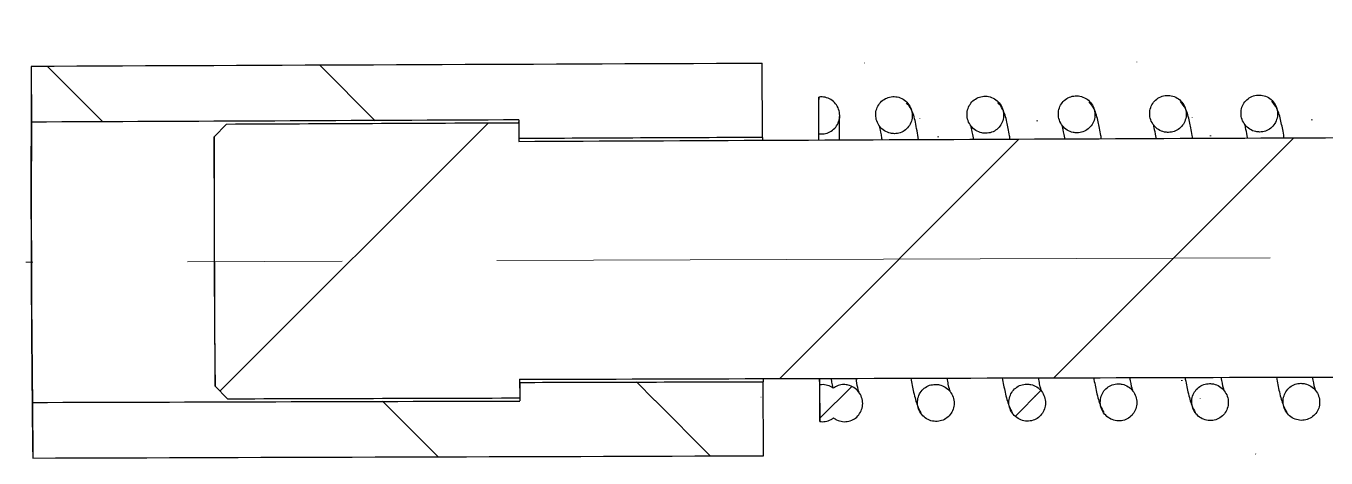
# Model space of a CAD drawing. Header units: millimetres. Extents: x 0 to 210, y 0 to 297.
# Drawn here: x 44.96 to 66.31, y 177.26 to 184.36 of the extents above; entities that cross this region are included whole.
import ezdxf

# ---------------------------------------------------------------- set-up
doc = ezdxf.new("R2010")
doc.units = ezdxf.units.MM
doc.linetypes.add('CENTERX2', pattern=[20.32, 12.7, -2.54, 2.54, -2.54])
doc.layers.add('COTAS', color=7, linetype='Continuous')
pattern_1 = [(45, (0, 0), (-4.49013, 4.49013), []), (45, (0, 3.175), (-4.49013, 4.49013), [])]

msp = doc.modelspace()

# ---------------------------------------------------------------- hatches: boundary and pattern name
at = {"layer": 'COTAS', "linetype": 'Continuous', "lineweight": 18}
h = msp.add_hatch(dxfattribs=at)
h.set_pattern_fill('ANSI32', color=256, angle=90, style=0)
edge = h.paths.add_edge_path(flags=0)
edge.add_line((45.049, 183.694), (45.052, 182.78))
edge.add_ellipse((155.617, 180.882), major_axis=(-547.863, -2), ratio=0.0042894, start_angle=280.78909, end_angle=281.64203, ccw=False)
edge.add_line((53.052, 182.816), (53.053, 182.51))
edge.add_ellipse((155.617, 180.882), major_axis=(-477.923, -1.745), ratio=0.0042894, start_angle=281.90087, end_angle=282.39139, ccw=False)
edge.add_line((57.053, 182.528), (57.049, 183.745))
edge.add_ellipse((155.617, 180.882), major_axis=(-757.683, -2.767), ratio=0.0042894, start_angle=277.474019, end_angle=278.390234)
h = msp.add_hatch(dxfattribs=at)
h.set_pattern_fill('ANSI32', color=256, angle=3e-322, style=0)
edge = h.paths.add_edge_path(flags=0)
edge.add_line((48.053, 182.538), (48.068, 178.441))
edge.add_spline(control_points=[(48.068, 178.441), (48.135, 178.373), (48.202, 178.305), (48.269, 178.237)], knot_values=[0, 0, 0, 0, 0.000286, 0.000286, 0.000286, 0.000286], weights=[1, 1, 1, 1], degree=3, periodic=0)
edge.add_ellipse((155.617, 180.882), major_axis=(-536.206, -1.958), ratio=0.0042894, start_angle=78.45044, end_angle=78.97346)
edge.add_line((53.069, 178.25), (53.067, 178.557))
edge.add_ellipse((155.617, 180.882), major_axis=(-466.266, -1.703), ratio=0.0042894, start_angle=77.29371, end_angle=79.42299)
edge.add_line((70.038, 178.604), (70.038, 178.622))
edge.add_ellipse((155.617, 180.882), major_axis=(-462.064, -1.687), ratio=0.0042894, start_angle=79.32568, end_angle=79.32942)
edge.add_line((70.067, 178.622), (70.068, 178.604))
edge.add_ellipse((155.617, 180.882), major_axis=(-466.266, -1.703), ratio=0.0042894, start_angle=79.4267, end_angle=80.73657)
edge.add_line((80.568, 178.634), (80.553, 182.582))
edge.add_ellipse((155.617, 180.882), major_axis=(-466.266, -1.703), ratio=0.0042894, start_angle=279.26343, end_angle=280.5733)
edge.add_line((70.053, 182.536), (70.053, 182.518))
edge.add_ellipse((155.617, 180.882), major_axis=(-462.064, -1.687), ratio=0.0042894, start_angle=280.67058, end_angle=280.67432)
edge.add_line((70.024, 182.518), (70.024, 182.536))
edge.add_ellipse((155.617, 180.882), major_axis=(-466.266, -1.703), ratio=0.0042894, start_angle=280.57701, end_angle=282.70629)
edge.add_line((53.053, 182.459), (53.052, 182.765))
edge.add_ellipse((155.617, 180.882), major_axis=(-536.206, -1.958), ratio=0.0042894, start_angle=281.02654, end_angle=281.54956)
edge.add_spline(control_points=[(48.252, 182.744), (48.186, 182.675), (48.119, 182.607), (48.053, 182.538)], knot_values=[0, 0, 0, 0, 0.000286, 0.000286, 0.000286, 0.000286], weights=[1, 1, 1, 1], degree=3, periodic=0)
h = msp.add_hatch(dxfattribs=at)
h.set_pattern_fill('STEEL', color=256, scale=2, style=0)
h.set_pattern_definition(pattern_1)
edge = h.paths.add_edge_path(flags=0)
edge.add_line((57.978, 183.19), (57.98, 182.587))
edge.add_spline(control_points=[(57.98, 182.587), (58.009, 182.583), (58.039, 182.583), (58.067, 182.587), (58.1, 182.593), (58.132, 182.603), (58.161, 182.619), (58.19, 182.634), (58.217, 182.655), (58.24, 182.679), (58.263, 182.704), (58.282, 182.733), (58.295, 182.764), (58.309, 182.795), (58.318, 182.829), (58.321, 182.864), (58.324, 182.898), (58.321, 182.934), (58.312, 182.967), (58.303, 183.001), (58.289, 183.033), (58.269, 183.062), (58.25, 183.09), (58.226, 183.115), (58.198, 183.136), (58.171, 183.156), (58.14, 183.171), (58.108, 183.181), (58.076, 183.19), (58.042, 183.195), (58.008, 183.193), (57.998, 183.193), (57.988, 183.192), (57.978, 183.19)], knot_values=[0.000112, 0.000112, 0.000112, 0.000112, 0.000198, 0.000198, 0.000198, 0.000297, 0.000297, 0.000297, 0.000397, 0.000397, 0.000397, 0.000498, 0.000498, 0.000498, 0.000601, 0.000601, 0.000601, 0.000705, 0.000705, 0.000705, 0.000808, 0.000808, 0.000808, 0.000911, 0.000911, 0.000911, 0.001012, 0.001012, 0.001012, 0.001113, 0.001113, 0.001113, 0.001143, 0.001143, 0.001143, 0.001143], weights=[1, 1, 1, 1, 1, 1, 1, 1, 1, 1, 1, 1, 1, 1, 1, 1, 1, 1, 1, 1, 1, 1, 1, 1, 1, 1, 1, 1, 1, 1, 1, 1, 1, 1], degree=3, periodic=0)
h = msp.add_hatch(dxfattribs=at)
h.set_pattern_fill('STEEL', color=256, scale=2, style=0)
h.set_pattern_definition(pattern_1)
edge = h.paths.add_edge_path(flags=0)
edge.add_spline(control_points=[(59.221, 182.589), (59.254, 182.59), (59.287, 182.595), (59.317, 182.606), (59.348, 182.617), (59.377, 182.633), (59.403, 182.654), (59.428, 182.674), (59.45, 182.699), (59.467, 182.727), (59.485, 182.755), (59.498, 182.786), (59.506, 182.819), (59.513, 182.852), (59.516, 182.886), (59.512, 182.92), (59.509, 182.954), (59.5, 182.989), (59.485, 183.02), (59.47, 183.052), (59.45, 183.082), (59.426, 183.107), (59.401, 183.132), (59.372, 183.153), (59.341, 183.168), (59.31, 183.183), (59.277, 183.193), (59.243, 183.197), (59.209, 183.2), (59.175, 183.198), (59.142, 183.191), (59.11, 183.183), (59.078, 183.17), (59.05, 183.152), (59.023, 183.134), (58.998, 183.111), (58.978, 183.086), (58.957, 183.06), (58.941, 183.03), (58.93, 182.999), (58.92, 182.967), (58.914, 182.933), (58.914, 182.9), (58.914, 182.866), (58.92, 182.831), (58.931, 182.799), (58.942, 182.766), (58.959, 182.735), (58.98, 182.707), (59.002, 182.68), (59.029, 182.656), (59.058, 182.637), (59.088, 182.618), (59.121, 182.604), (59.155, 182.597), (59.177, 182.592), (59.199, 182.589), (59.221, 182.589)], knot_values=[0, 0, 0, 0, 0.000098, 0.000098, 0.000098, 0.000195, 0.000195, 0.000195, 0.000293, 0.000293, 0.000293, 0.000392, 0.000392, 0.000392, 0.000494, 0.000494, 0.000494, 0.000598, 0.000598, 0.000598, 0.000703, 0.000703, 0.000703, 0.000807, 0.000807, 0.000807, 0.00091, 0.00091, 0.00091, 0.001011, 0.001011, 0.001011, 0.00111, 0.00111, 0.00111, 0.001209, 0.001209, 0.001209, 0.001308, 0.001308, 0.001308, 0.001408, 0.001408, 0.001408, 0.00151, 0.00151, 0.00151, 0.001614, 0.001614, 0.001614, 0.00172, 0.00172, 0.00172, 0.001824, 0.001824, 0.001824, 0.00189, 0.00189, 0.00189, 0.00189], weights=[1, 1, 1, 1, 1, 1, 1, 1, 1, 1, 1, 1, 1, 1, 1, 1, 1, 1, 1, 1, 1, 1, 1, 1, 1, 1, 1, 1, 1, 1, 1, 1, 1, 1, 1, 1, 1, 1, 1, 1, 1, 1, 1, 1, 1, 1, 1, 1, 1, 1, 1, 1, 1, 1, 1, 1, 1, 1], degree=3, periodic=0)
h = msp.add_hatch(dxfattribs=at)
h.set_pattern_fill('STEEL', color=256, scale=2, style=0)
h.set_pattern_definition(pattern_1)
edge = h.paths.add_edge_path(flags=0)
edge.add_spline(control_points=[(60.72, 182.596), (60.753, 182.596), (60.786, 182.602), (60.817, 182.613), (60.847, 182.624), (60.877, 182.64), (60.902, 182.661), (60.927, 182.681), (60.95, 182.706), (60.967, 182.734), (60.984, 182.762), (60.997, 182.793), (61.005, 182.825), (61.013, 182.858), (61.015, 182.893), (61.012, 182.927), (61.008, 182.961), (60.999, 182.996), (60.984, 183.027), (60.97, 183.059), (60.949, 183.088), (60.925, 183.113), (60.901, 183.138), (60.872, 183.159), (60.841, 183.174), (60.81, 183.189), (60.776, 183.199), (60.742, 183.203), (60.708, 183.207), (60.674, 183.205), (60.641, 183.197), (60.609, 183.19), (60.578, 183.176), (60.55, 183.158), (60.522, 183.141), (60.497, 183.118), (60.477, 183.092), (60.457, 183.066), (60.44, 183.036), (60.43, 183.005), (60.419, 182.973), (60.413, 182.94), (60.413, 182.906), (60.413, 182.872), (60.419, 182.838), (60.43, 182.806), (60.441, 182.773), (60.458, 182.741), (60.48, 182.714), (60.501, 182.686), (60.528, 182.662), (60.558, 182.643), (60.587, 182.625), (60.62, 182.611), (60.654, 182.603), (60.676, 182.598), (60.698, 182.596), (60.72, 182.596)], knot_values=[0, 0, 0, 0, 0.000098, 0.000098, 0.000098, 0.000196, 0.000196, 0.000196, 0.000293, 0.000293, 0.000293, 0.000392, 0.000392, 0.000392, 0.000494, 0.000494, 0.000494, 0.000598, 0.000598, 0.000598, 0.000703, 0.000703, 0.000703, 0.000807, 0.000807, 0.000807, 0.00091, 0.00091, 0.00091, 0.001011, 0.001011, 0.001011, 0.00111, 0.00111, 0.00111, 0.001209, 0.001209, 0.001209, 0.001308, 0.001308, 0.001308, 0.001408, 0.001408, 0.001408, 0.00151, 0.00151, 0.00151, 0.001614, 0.001614, 0.001614, 0.001719, 0.001719, 0.001719, 0.001824, 0.001824, 0.001824, 0.00189, 0.00189, 0.00189, 0.00189], weights=[1, 1, 1, 1, 1, 1, 1, 1, 1, 1, 1, 1, 1, 1, 1, 1, 1, 1, 1, 1, 1, 1, 1, 1, 1, 1, 1, 1, 1, 1, 1, 1, 1, 1, 1, 1, 1, 1, 1, 1, 1, 1, 1, 1, 1, 1, 1, 1, 1, 1, 1, 1, 1, 1, 1, 1, 1, 1], degree=3, periodic=0)
h = msp.add_hatch(dxfattribs=at)
h.set_pattern_fill('STEEL', color=256, scale=2, style=0)
h.set_pattern_definition(pattern_1)
edge = h.paths.add_edge_path(flags=0)
edge.add_spline(control_points=[(62.22, 182.603), (62.252, 182.603), (62.285, 182.609), (62.316, 182.62), (62.347, 182.631), (62.376, 182.647), (62.401, 182.667), (62.427, 182.688), (62.449, 182.713), (62.466, 182.741), (62.484, 182.769), (62.497, 182.8), (62.504, 182.832), (62.512, 182.865), (62.514, 182.9), (62.511, 182.934), (62.508, 182.968), (62.498, 183.002), (62.484, 183.034), (62.469, 183.065), (62.449, 183.095), (62.424, 183.12), (62.4, 183.145), (62.371, 183.166), (62.34, 183.181), (62.309, 183.196), (62.275, 183.206), (62.241, 183.21), (62.208, 183.213), (62.173, 183.211), (62.141, 183.204), (62.108, 183.196), (62.077, 183.183), (62.049, 183.165), (62.021, 183.147), (61.996, 183.124), (61.976, 183.098), (61.956, 183.072), (61.94, 183.043), (61.929, 183.011), (61.918, 182.98), (61.913, 182.946), (61.913, 182.913), (61.913, 182.879), (61.918, 182.844), (61.93, 182.812), (61.941, 182.779), (61.958, 182.748), (61.979, 182.721), (62.001, 182.693), (62.028, 182.669), (62.057, 182.65), (62.086, 182.631), (62.12, 182.618), (62.154, 182.61), (62.175, 182.605), (62.197, 182.603), (62.22, 182.603)], knot_values=[0, 0, 0, 0, 0.000098, 0.000098, 0.000098, 0.000196, 0.000196, 0.000196, 0.000293, 0.000293, 0.000293, 0.000393, 0.000393, 0.000393, 0.000494, 0.000494, 0.000494, 0.000598, 0.000598, 0.000598, 0.000703, 0.000703, 0.000703, 0.000807, 0.000807, 0.000807, 0.00091, 0.00091, 0.00091, 0.001011, 0.001011, 0.001011, 0.00111, 0.00111, 0.00111, 0.001209, 0.001209, 0.001209, 0.001308, 0.001308, 0.001308, 0.001408, 0.001408, 0.001408, 0.00151, 0.00151, 0.00151, 0.001614, 0.001614, 0.001614, 0.001719, 0.001719, 0.001719, 0.001823, 0.001823, 0.001823, 0.001889, 0.001889, 0.001889, 0.001889], weights=[1, 1, 1, 1, 1, 1, 1, 1, 1, 1, 1, 1, 1, 1, 1, 1, 1, 1, 1, 1, 1, 1, 1, 1, 1, 1, 1, 1, 1, 1, 1, 1, 1, 1, 1, 1, 1, 1, 1, 1, 1, 1, 1, 1, 1, 1, 1, 1, 1, 1, 1, 1, 1, 1, 1, 1, 1, 1], degree=3, periodic=0)
h = msp.add_hatch(dxfattribs=at)
h.set_pattern_fill('STEEL', color=256, scale=2, style=0)
h.set_pattern_definition(pattern_1)
edge = h.paths.add_edge_path(flags=0)
edge.add_spline(control_points=[(63.719, 182.61), (63.751, 182.61), (63.785, 182.615), (63.815, 182.626), (63.846, 182.637), (63.875, 182.654), (63.901, 182.674), (63.926, 182.695), (63.948, 182.72), (63.966, 182.747), (63.983, 182.775), (63.996, 182.807), (64.004, 182.839), (64.011, 182.872), (64.014, 182.907), (64.01, 182.94), (64.007, 182.975), (63.997, 183.009), (63.983, 183.04), (63.968, 183.072), (63.948, 183.101), (63.924, 183.126), (63.899, 183.151), (63.87, 183.172), (63.839, 183.187), (63.808, 183.202), (63.775, 183.212), (63.741, 183.216), (63.707, 183.22), (63.673, 183.218), (63.64, 183.21), (63.608, 183.202), (63.576, 183.189), (63.548, 183.171), (63.521, 183.153), (63.496, 183.131), (63.475, 183.105), (63.455, 183.079), (63.439, 183.049), (63.428, 183.018), (63.418, 182.986), (63.412, 182.952), (63.412, 182.919), (63.412, 182.885), (63.418, 182.851), (63.429, 182.818), (63.44, 182.786), (63.457, 182.754), (63.479, 182.727), (63.5, 182.7), (63.527, 182.675), (63.556, 182.657), (63.586, 182.638), (63.619, 182.624), (63.653, 182.617), (63.674, 182.612), (63.697, 182.609), (63.719, 182.61)], knot_values=[0, 0, 0, 0, 0.000098, 0.000098, 0.000098, 0.000196, 0.000196, 0.000196, 0.000294, 0.000294, 0.000294, 0.000393, 0.000393, 0.000393, 0.000494, 0.000494, 0.000494, 0.000598, 0.000598, 0.000598, 0.000703, 0.000703, 0.000703, 0.000807, 0.000807, 0.000807, 0.00091, 0.00091, 0.00091, 0.001011, 0.001011, 0.001011, 0.00111, 0.00111, 0.00111, 0.001209, 0.001209, 0.001209, 0.001308, 0.001308, 0.001308, 0.001408, 0.001408, 0.001408, 0.00151, 0.00151, 0.00151, 0.001614, 0.001614, 0.001614, 0.001719, 0.001719, 0.001719, 0.001823, 0.001823, 0.001823, 0.001889, 0.001889, 0.001889, 0.001889], weights=[1, 1, 1, 1, 1, 1, 1, 1, 1, 1, 1, 1, 1, 1, 1, 1, 1, 1, 1, 1, 1, 1, 1, 1, 1, 1, 1, 1, 1, 1, 1, 1, 1, 1, 1, 1, 1, 1, 1, 1, 1, 1, 1, 1, 1, 1, 1, 1, 1, 1, 1, 1, 1, 1, 1, 1, 1, 1], degree=3, periodic=0)
h = msp.add_hatch(dxfattribs=at)
h.set_pattern_fill('STEEL', color=256, scale=2, style=0)
h.set_pattern_definition(pattern_1)
edge = h.paths.add_edge_path(flags=0)
edge.add_spline(control_points=[(65.218, 182.616), (65.251, 182.616), (65.284, 182.622), (65.315, 182.633), (65.345, 182.644), (65.375, 182.66), (65.4, 182.681), (65.426, 182.701), (65.448, 182.727), (65.465, 182.754), (65.483, 182.782), (65.496, 182.814), (65.503, 182.846), (65.511, 182.879), (65.513, 182.913), (65.51, 182.947), (65.506, 182.981), (65.497, 183.016), (65.482, 183.047), (65.467, 183.079), (65.447, 183.108), (65.423, 183.133), (65.399, 183.158), (65.37, 183.179), (65.339, 183.194), (65.308, 183.209), (65.274, 183.219), (65.24, 183.222), (65.207, 183.226), (65.172, 183.224), (65.139, 183.216), (65.107, 183.209), (65.076, 183.196), (65.048, 183.178), (65.02, 183.16), (64.995, 183.137), (64.975, 183.111), (64.954, 183.085), (64.938, 183.055), (64.928, 183.024), (64.917, 182.992), (64.911, 182.959), (64.911, 182.925), (64.911, 182.891), (64.917, 182.857), (64.928, 182.825), (64.94, 182.792), (64.957, 182.761), (64.978, 182.734), (65, 182.706), (65.026, 182.682), (65.056, 182.663), (65.085, 182.645), (65.118, 182.631), (65.152, 182.623), (65.174, 182.619), (65.196, 182.616), (65.218, 182.616)], knot_values=[0, 0, 0, 0, 0.000098, 0.000098, 0.000098, 0.000196, 0.000196, 0.000196, 0.000294, 0.000294, 0.000294, 0.000393, 0.000393, 0.000393, 0.000495, 0.000495, 0.000495, 0.000598, 0.000598, 0.000598, 0.000703, 0.000703, 0.000703, 0.000807, 0.000807, 0.000807, 0.000909, 0.000909, 0.000909, 0.00101, 0.00101, 0.00101, 0.00111, 0.00111, 0.00111, 0.001209, 0.001209, 0.001209, 0.001308, 0.001308, 0.001308, 0.001408, 0.001408, 0.001408, 0.00151, 0.00151, 0.00151, 0.001613, 0.001613, 0.001613, 0.001718, 0.001718, 0.001718, 0.001823, 0.001823, 0.001823, 0.001889, 0.001889, 0.001889, 0.001889], weights=[1, 1, 1, 1, 1, 1, 1, 1, 1, 1, 1, 1, 1, 1, 1, 1, 1, 1, 1, 1, 1, 1, 1, 1, 1, 1, 1, 1, 1, 1, 1, 1, 1, 1, 1, 1, 1, 1, 1, 1, 1, 1, 1, 1, 1, 1, 1, 1, 1, 1, 1, 1, 1, 1, 1, 1, 1, 1], degree=3, periodic=0)
h = msp.add_hatch(dxfattribs=at)
h.set_pattern_fill('ANSI32', color=256, angle=90, style=0)
edge = h.paths.add_edge_path(flags=0)
edge.add_line((53.068, 178.506), (53.069, 178.2))
edge.add_ellipse((155.617, 180.882), major_axis=(-547.863, -2), ratio=0.0042894, start_angle=78.35797, end_angle=79.21091, ccw=False)
edge.add_line((45.069, 178.177), (45.072, 177.264))
edge.add_ellipse((155.617, 180.882), major_axis=(-757.683, -2.767), ratio=0.0042894, start_angle=81.609766, end_angle=82.525981)
edge.add_line((57.072, 177.3), (57.068, 178.517))
edge.add_ellipse((155.617, 180.882), major_axis=(-477.923, -1.745), ratio=0.0042894, start_angle=77.60861, end_angle=78.09913, ccw=False)
h = msp.add_hatch(dxfattribs=at)
h.set_pattern_fill('STEEL', color=256, scale=2, style=0)
h.set_pattern_definition(pattern_1)
edge = h.paths.add_edge_path(flags=0)
edge.add_spline(control_points=[(57.998, 177.862), (58.027, 177.858), (58.057, 177.858), (58.086, 177.862), (58.119, 177.868), (58.151, 177.878), (58.18, 177.894), (58.195, 177.902), (58.209, 177.911), (58.222, 177.921)], knot_values=[0.000111, 0.000111, 0.000111, 0.000111, 0.0002, 0.0002, 0.0002, 0.000299, 0.000299, 0.000299, 0.000349, 0.000349, 0.000349, 0.000349], weights=[1, 1, 1, 1, 1, 1, 1, 1, 1, 1], degree=3, periodic=0)
edge.add_spline(control_points=[(58.222, 177.921), (58.237, 177.91), (58.254, 177.899), (58.271, 177.891), (58.302, 177.876), (58.336, 177.866), (58.37, 177.862), (58.404, 177.858), (58.438, 177.86), (58.471, 177.868), (58.503, 177.875), (58.535, 177.888), (58.563, 177.906), (58.59, 177.924), (58.615, 177.947), (58.636, 177.972), (58.656, 177.998), (58.672, 178.028), (58.683, 178.059), (58.694, 178.091), (58.7, 178.125), (58.7, 178.158), (58.7, 178.192), (58.694, 178.227), (58.683, 178.259), (58.672, 178.292), (58.655, 178.323), (58.633, 178.35), (58.612, 178.378), (58.585, 178.402), (58.556, 178.421), (58.526, 178.44), (58.493, 178.454), (58.459, 178.462), (58.437, 178.467), (58.415, 178.469), (58.392, 178.469), (58.36, 178.469), (58.327, 178.463), (58.296, 178.453), (58.267, 178.443), (58.24, 178.428), (58.216, 178.409)], knot_values=[0.000749, 0.000749, 0.000749, 0.000749, 0.000807, 0.000807, 0.000807, 0.00091, 0.00091, 0.00091, 0.001011, 0.001011, 0.001011, 0.001111, 0.001111, 0.001111, 0.00121, 0.00121, 0.00121, 0.001308, 0.001308, 0.001308, 0.001408, 0.001408, 0.001408, 0.001511, 0.001511, 0.001511, 0.001615, 0.001615, 0.001615, 0.00172, 0.00172, 0.00172, 0.001825, 0.001825, 0.001825, 0.001891, 0.001891, 0.001891, 0.001989, 0.001989, 0.001989, 0.00208, 0.00208, 0.00208, 0.00208], weights=[1, 1, 1, 1, 1, 1, 1, 1, 1, 1, 1, 1, 1, 1, 1, 1, 1, 1, 1, 1, 1, 1, 1, 1, 1, 1, 1, 1, 1, 1, 1, 1, 1, 1, 1, 1, 1, 1, 1, 1, 1, 1, 1], degree=3, periodic=0)
edge.add_spline(control_points=[(58.216, 178.409), (58.215, 178.41), (58.215, 178.41), (58.214, 178.411), (58.187, 178.431), (58.155, 178.446), (58.123, 178.456), (58.091, 178.466), (58.056, 178.47), (58.023, 178.468), (58.014, 178.467), (58.005, 178.466), (57.995, 178.465)], knot_values=[0.00091, 0.00091, 0.00091, 0.00091, 0.000912, 0.000912, 0.000912, 0.001015, 0.001015, 0.001015, 0.001115, 0.001115, 0.001115, 0.001143, 0.001143, 0.001143, 0.001143], weights=[1, 1, 1, 1, 1, 1, 1, 1, 1, 1, 1, 1, 1], degree=3, periodic=0)
edge.add_line((57.995, 178.465), (57.998, 177.862))
h = msp.add_hatch(dxfattribs=at)
h.set_pattern_fill('STEEL', color=256, scale=2, style=0)
h.set_pattern_definition(pattern_1)
edge = h.paths.add_edge_path(flags=0)
edge.add_spline(control_points=[(59.893, 178.473), (59.861, 178.473), (59.827, 178.468), (59.797, 178.457), (59.766, 178.446), (59.737, 178.43), (59.711, 178.409), (59.686, 178.389), (59.664, 178.364), (59.646, 178.336), (59.629, 178.308), (59.616, 178.277), (59.608, 178.245), (59.6, 178.212), (59.598, 178.177), (59.601, 178.143), (59.605, 178.109), (59.614, 178.075), (59.628, 178.043), (59.643, 178.011), (59.663, 177.982), (59.688, 177.957), (59.712, 177.932), (59.741, 177.911), (59.772, 177.895), (59.803, 177.88), (59.837, 177.87), (59.871, 177.866), (59.904, 177.862), (59.939, 177.864), (59.972, 177.872), (60.004, 177.88), (60.036, 177.893), (60.063, 177.911), (60.091, 177.928), (60.116, 177.951), (60.136, 177.977), (60.157, 178.003), (60.173, 178.033), (60.184, 178.064), (60.195, 178.095), (60.2, 178.129), (60.2, 178.163), (60.2, 178.197), (60.195, 178.231), (60.184, 178.263), (60.172, 178.296), (60.155, 178.327), (60.134, 178.355), (60.112, 178.382), (60.086, 178.407), (60.056, 178.426), (60.027, 178.444), (59.994, 178.458), (59.96, 178.466), (59.938, 178.471), (59.915, 178.473), (59.893, 178.473)], knot_values=[0, 0, 0, 0, 0.000098, 0.000098, 0.000098, 0.000196, 0.000196, 0.000196, 0.000293, 0.000293, 0.000293, 0.000392, 0.000392, 0.000392, 0.000494, 0.000494, 0.000494, 0.000598, 0.000598, 0.000598, 0.000703, 0.000703, 0.000703, 0.000807, 0.000807, 0.000807, 0.00091, 0.00091, 0.00091, 0.001011, 0.001011, 0.001011, 0.001111, 0.001111, 0.001111, 0.001209, 0.001209, 0.001209, 0.001308, 0.001308, 0.001308, 0.001408, 0.001408, 0.001408, 0.00151, 0.00151, 0.00151, 0.001615, 0.001615, 0.001615, 0.00172, 0.00172, 0.00172, 0.001825, 0.001825, 0.001825, 0.001891, 0.001891, 0.001891, 0.001891], weights=[1, 1, 1, 1, 1, 1, 1, 1, 1, 1, 1, 1, 1, 1, 1, 1, 1, 1, 1, 1, 1, 1, 1, 1, 1, 1, 1, 1, 1, 1, 1, 1, 1, 1, 1, 1, 1, 1, 1, 1, 1, 1, 1, 1, 1, 1, 1, 1, 1, 1, 1, 1, 1, 1, 1, 1, 1, 1], degree=3, periodic=0)
h = msp.add_hatch(dxfattribs=at)
h.set_pattern_fill('STEEL', color=256, scale=2, style=0)
h.set_pattern_definition(pattern_1)
edge = h.paths.add_edge_path(flags=0)
edge.add_spline(control_points=[(61.394, 178.478), (61.361, 178.478), (61.328, 178.472), (61.297, 178.461), (61.267, 178.45), (61.237, 178.434), (61.212, 178.413), (61.186, 178.393), (61.164, 178.368), (61.147, 178.34), (61.129, 178.312), (61.116, 178.281), (61.109, 178.249), (61.101, 178.216), (61.099, 178.181), (61.102, 178.147), (61.105, 178.113), (61.115, 178.079), (61.129, 178.047), (61.144, 178.016), (61.164, 177.986), (61.188, 177.961), (61.213, 177.936), (61.242, 177.915), (61.273, 177.9), (61.304, 177.885), (61.337, 177.875), (61.371, 177.871), (61.405, 177.867), (61.44, 177.869), (61.472, 177.877), (61.505, 177.884), (61.536, 177.897), (61.564, 177.915), (61.592, 177.933), (61.617, 177.956), (61.637, 177.982), (61.657, 178.008), (61.674, 178.037), (61.684, 178.068), (61.695, 178.1), (61.701, 178.134), (61.701, 178.167), (61.701, 178.201), (61.695, 178.236), (61.684, 178.268), (61.673, 178.301), (61.656, 178.332), (61.635, 178.359), (61.613, 178.387), (61.586, 178.411), (61.557, 178.43), (61.527, 178.449), (61.494, 178.463), (61.46, 178.47), (61.439, 178.475), (61.416, 178.478), (61.394, 178.478)], knot_values=[0, 0, 0, 0, 0.000098, 0.000098, 0.000098, 0.000196, 0.000196, 0.000196, 0.000294, 0.000294, 0.000294, 0.000393, 0.000393, 0.000393, 0.000494, 0.000494, 0.000494, 0.000598, 0.000598, 0.000598, 0.000703, 0.000703, 0.000703, 0.000807, 0.000807, 0.000807, 0.00091, 0.00091, 0.00091, 0.001011, 0.001011, 0.001011, 0.001111, 0.001111, 0.001111, 0.001209, 0.001209, 0.001209, 0.001308, 0.001308, 0.001308, 0.001408, 0.001408, 0.001408, 0.00151, 0.00151, 0.00151, 0.001614, 0.001614, 0.001614, 0.00172, 0.00172, 0.00172, 0.001824, 0.001824, 0.001824, 0.001891, 0.001891, 0.001891, 0.001891], weights=[1, 1, 1, 1, 1, 1, 1, 1, 1, 1, 1, 1, 1, 1, 1, 1, 1, 1, 1, 1, 1, 1, 1, 1, 1, 1, 1, 1, 1, 1, 1, 1, 1, 1, 1, 1, 1, 1, 1, 1, 1, 1, 1, 1, 1, 1, 1, 1, 1, 1, 1, 1, 1, 1, 1, 1, 1, 1], degree=3, periodic=0)
h = msp.add_hatch(dxfattribs=at)
h.set_pattern_fill('STEEL', color=256, scale=2, style=0)
h.set_pattern_definition(pattern_1)
edge = h.paths.add_edge_path(flags=0)
edge.add_spline(control_points=[(62.895, 178.482), (62.862, 178.482), (62.829, 178.476), (62.798, 178.465), (62.767, 178.454), (62.738, 178.438), (62.712, 178.417), (62.687, 178.397), (62.665, 178.372), (62.647, 178.344), (62.63, 178.316), (62.617, 178.285), (62.609, 178.253), (62.602, 178.22), (62.599, 178.185), (62.603, 178.152), (62.606, 178.117), (62.615, 178.083), (62.63, 178.052), (62.644, 178.02), (62.665, 177.991), (62.689, 177.966), (62.713, 177.941), (62.742, 177.92), (62.773, 177.904), (62.804, 177.889), (62.838, 177.879), (62.872, 177.875), (62.906, 177.871), (62.94, 177.873), (62.973, 177.881), (63.005, 177.889), (63.037, 177.902), (63.065, 177.92), (63.092, 177.938), (63.118, 177.96), (63.138, 177.986), (63.158, 178.012), (63.174, 178.042), (63.185, 178.073), (63.196, 178.105), (63.201, 178.138), (63.201, 178.172), (63.202, 178.206), (63.196, 178.24), (63.185, 178.272), (63.173, 178.305), (63.156, 178.336), (63.135, 178.364), (63.114, 178.391), (63.087, 178.415), (63.057, 178.434), (63.028, 178.453), (62.995, 178.467), (62.961, 178.475), (62.939, 178.479), (62.917, 178.482), (62.895, 178.482)], knot_values=[0, 0, 0, 0, 0.000098, 0.000098, 0.000098, 0.000196, 0.000196, 0.000196, 0.000294, 0.000294, 0.000294, 0.000393, 0.000393, 0.000393, 0.000494, 0.000494, 0.000494, 0.000598, 0.000598, 0.000598, 0.000703, 0.000703, 0.000703, 0.000807, 0.000807, 0.000807, 0.00091, 0.00091, 0.00091, 0.001011, 0.001011, 0.001011, 0.001111, 0.001111, 0.001111, 0.001209, 0.001209, 0.001209, 0.001308, 0.001308, 0.001308, 0.001408, 0.001408, 0.001408, 0.00151, 0.00151, 0.00151, 0.001614, 0.001614, 0.001614, 0.001719, 0.001719, 0.001719, 0.001824, 0.001824, 0.001824, 0.00189, 0.00189, 0.00189, 0.00189], weights=[1, 1, 1, 1, 1, 1, 1, 1, 1, 1, 1, 1, 1, 1, 1, 1, 1, 1, 1, 1, 1, 1, 1, 1, 1, 1, 1, 1, 1, 1, 1, 1, 1, 1, 1, 1, 1, 1, 1, 1, 1, 1, 1, 1, 1, 1, 1, 1, 1, 1, 1, 1, 1, 1, 1, 1, 1, 1], degree=3, periodic=0)
h = msp.add_hatch(dxfattribs=at)
h.set_pattern_fill('STEEL', color=256, scale=2, style=0)
h.set_pattern_definition(pattern_1)
edge = h.paths.add_edge_path(flags=0)
edge.add_spline(control_points=[(64.395, 178.486), (64.363, 178.486), (64.33, 178.48), (64.299, 178.469), (64.268, 178.459), (64.239, 178.442), (64.213, 178.422), (64.188, 178.401), (64.165, 178.376), (64.148, 178.349), (64.13, 178.321), (64.117, 178.289), (64.11, 178.257), (64.102, 178.224), (64.1, 178.189), (64.103, 178.156), (64.107, 178.121), (64.116, 178.087), (64.131, 178.056), (64.145, 178.024), (64.165, 177.995), (64.19, 177.97), (64.214, 177.945), (64.243, 177.924), (64.274, 177.909), (64.305, 177.894), (64.339, 177.884), (64.373, 177.88), (64.406, 177.876), (64.441, 177.878), (64.474, 177.886), (64.506, 177.893), (64.537, 177.906), (64.565, 177.924), (64.593, 177.942), (64.618, 177.965), (64.638, 177.991), (64.659, 178.017), (64.675, 178.047), (64.686, 178.078), (64.697, 178.109), (64.702, 178.143), (64.702, 178.176), (64.702, 178.21), (64.696, 178.245), (64.685, 178.277), (64.674, 178.31), (64.657, 178.341), (64.636, 178.368), (64.614, 178.396), (64.588, 178.42), (64.558, 178.439), (64.529, 178.457), (64.496, 178.471), (64.462, 178.479), (64.44, 178.484), (64.418, 178.486), (64.395, 178.486)], knot_values=[0, 0, 0, 0, 0.000098, 0.000098, 0.000098, 0.000196, 0.000196, 0.000196, 0.000294, 0.000294, 0.000294, 0.000393, 0.000393, 0.000393, 0.000495, 0.000495, 0.000495, 0.000598, 0.000598, 0.000598, 0.000703, 0.000703, 0.000703, 0.000807, 0.000807, 0.000807, 0.00091, 0.00091, 0.00091, 0.001011, 0.001011, 0.001011, 0.00111, 0.00111, 0.00111, 0.001209, 0.001209, 0.001209, 0.001308, 0.001308, 0.001308, 0.001408, 0.001408, 0.001408, 0.00151, 0.00151, 0.00151, 0.001614, 0.001614, 0.001614, 0.001719, 0.001719, 0.001719, 0.001823, 0.001823, 0.001823, 0.00189, 0.00189, 0.00189, 0.00189], weights=[1, 1, 1, 1, 1, 1, 1, 1, 1, 1, 1, 1, 1, 1, 1, 1, 1, 1, 1, 1, 1, 1, 1, 1, 1, 1, 1, 1, 1, 1, 1, 1, 1, 1, 1, 1, 1, 1, 1, 1, 1, 1, 1, 1, 1, 1, 1, 1, 1, 1, 1, 1, 1, 1, 1, 1, 1, 1], degree=3, periodic=0)
h = msp.add_hatch(dxfattribs=at)
h.set_pattern_fill('STEEL', color=256, scale=2, style=0)
h.set_pattern_definition(pattern_1)
edge = h.paths.add_edge_path(flags=0)
edge.add_spline(control_points=[(65.896, 178.49), (65.863, 178.49), (65.83, 178.485), (65.799, 178.474), (65.769, 178.463), (65.739, 178.446), (65.714, 178.426), (65.688, 178.405), (65.666, 178.38), (65.649, 178.353), (65.631, 178.325), (65.618, 178.293), (65.611, 178.261), (65.603, 178.228), (65.601, 178.194), (65.604, 178.16), (65.607, 178.126), (65.617, 178.092), (65.631, 178.06), (65.646, 178.029), (65.666, 177.999), (65.69, 177.974), (65.715, 177.949), (65.744, 177.929), (65.775, 177.913), (65.805, 177.898), (65.839, 177.888), (65.873, 177.884), (65.907, 177.881), (65.941, 177.882), (65.974, 177.89), (66.007, 177.898), (66.038, 177.911), (66.066, 177.929), (66.094, 177.947), (66.119, 177.969), (66.139, 177.995), (66.159, 178.021), (66.176, 178.051), (66.186, 178.082), (66.197, 178.114), (66.203, 178.148), (66.203, 178.181), (66.203, 178.215), (66.197, 178.249), (66.186, 178.281), (66.175, 178.314), (66.158, 178.345), (66.136, 178.373), (66.115, 178.4), (66.088, 178.424), (66.059, 178.443), (66.029, 178.462), (65.996, 178.475), (65.962, 178.483), (65.941, 178.488), (65.918, 178.49), (65.896, 178.49)], knot_values=[0, 0, 0, 0, 0.000098, 0.000098, 0.000098, 0.000196, 0.000196, 0.000196, 0.000294, 0.000294, 0.000294, 0.000393, 0.000393, 0.000393, 0.000495, 0.000495, 0.000495, 0.000598, 0.000598, 0.000598, 0.000703, 0.000703, 0.000703, 0.000807, 0.000807, 0.000807, 0.00091, 0.00091, 0.00091, 0.001011, 0.001011, 0.001011, 0.00111, 0.00111, 0.00111, 0.001209, 0.001209, 0.001209, 0.001308, 0.001308, 0.001308, 0.001408, 0.001408, 0.001408, 0.00151, 0.00151, 0.00151, 0.001614, 0.001614, 0.001614, 0.001719, 0.001719, 0.001719, 0.001823, 0.001823, 0.001823, 0.001889, 0.001889, 0.001889, 0.001889], weights=[1, 1, 1, 1, 1, 1, 1, 1, 1, 1, 1, 1, 1, 1, 1, 1, 1, 1, 1, 1, 1, 1, 1, 1, 1, 1, 1, 1, 1, 1, 1, 1, 1, 1, 1, 1, 1, 1, 1, 1, 1, 1, 1, 1, 1, 1, 1, 1, 1, 1, 1, 1, 1, 1, 1, 1, 1, 1], degree=3, periodic=0)

# ---------------------------------------------------------------- linework, layer by layer
at = {"color": 7, "linetype": 'Continuous', "lineweight": 25}
for p, q in [((45.049, 183.694), (45.052, 182.78)), ((57.053, 182.528), (57.049, 183.745)), ((57.98, 182.587), (57.978, 183.19)), ((48.053, 182.538), (48.252, 182.744)), ((53.052, 182.816), (53.051, 182.765)), ((53.052, 182.816), (53.053, 182.51)), ((53.052, 182.765), (53.053, 182.459)), ((48.068, 178.441), (48.053, 182.538)), ((57.053, 182.528), (57.052, 182.477)), ((57.979, 182.482), (57.98, 182.587)), ((48.269, 178.237), (48.068, 178.441)), ((53.067, 178.557), (53.069, 178.25)), ((53.068, 178.506), (53.069, 178.2)), ((57.067, 178.568), (57.068, 178.517)), ((57.072, 177.3), (57.068, 178.517)), ((57.995, 178.465), (57.993, 178.57)), ((57.998, 177.862), (57.995, 178.465)), ((53.068, 178.25), (53.069, 178.2)), ((45.069, 178.177), (45.072, 177.264))]:
    msp.add_line(p, q, dxfattribs=at)
for centre, radius, start, end in [((410.265, 181.812), 365.221, 179.7048, 180.71362), ((112.61, 182.56), 54.636, 179.3388, 180.0819), ((321.283, 181.487), 276.234, 179.7318, 180.68662), ((304.976, 181.428), 256.926, 179.75233, 180.66608), ((112.624, 178.891), 54.636, 180.3365, 181.0796)]:
    msp.add_arc(centre, radius, start, end, dxfattribs=at)
for major_axis, start_param, end_param in [((-757.683, -2.767), 4.842835, 4.858826), ((-547.863, -2), 4.900694, 4.915581), ((-536.206, -1.958), 4.904838, 4.913967), ((-466.266, -1.703), 4.896993, 4.934156), ((-477.923, -1.745), 4.920098, 4.92866), ((-466.266, -1.703), 1.34903, 1.386193), ((-477.923, -1.745), 1.354526, 1.363087), ((-536.206, -1.958), 1.369218, 1.378347), ((-547.863, -2), 1.367604, 1.382491), ((-757.683, -2.767), 1.424359, 1.44035)]:
    msp.add_ellipse((155.617, 180.882), major_axis=major_axis, ratio=0.004289, start_param=start_param, end_param=end_param, dxfattribs=at)
for points, knots in [([(57.98, 182.587), (58.009, 182.585), (58.072, 182.582), (58.164, 182.614), (58.244, 182.676), (58.301, 182.762), (58.327, 182.863), (58.318, 182.969), (58.275, 183.065), (58.202, 183.14), (58.11, 183.186), (58.031, 183.196), (57.988, 183.191), (57.978, 183.19)], [0, 0, 0, 0, 0.084317, 0.180089, 0.276527, 0.374612, 0.47441, 0.575148, 0.675726, 0.775292, 0.873532, 0.970658, 1, 1, 1, 1]), ([(59.221, 182.589), (59.254, 182.593), (59.319, 182.599), (59.406, 182.65), (59.472, 182.724), (59.511, 182.818), (59.518, 182.921), (59.49, 183.023), (59.43, 183.111), (59.344, 183.173), (59.244, 183.203), (59.141, 183.197), (59.047, 183.157), (58.973, 183.089), (58.925, 183), (58.908, 182.899), (58.926, 182.797), (58.976, 182.703), (59.055, 182.632), (59.142, 182.594), (59.199, 182.591), (59.221, 182.589)], [0, 0, 0, 0, 0.051698, 0.103405, 0.155047, 0.207536, 0.261345, 0.316295, 0.371742, 0.426928, 0.481301, 0.534674, 0.587215, 0.63935, 0.691637, 0.744621, 0.798672, 0.853799, 0.909493, 0.964793, 1, 1, 1, 1]), ([(60.72, 182.596), (60.753, 182.599), (60.819, 182.606), (60.906, 182.657), (60.972, 182.731), (61.011, 182.825), (61.017, 182.928), (60.99, 183.03), (60.929, 183.117), (60.844, 183.18), (60.743, 183.209), (60.64, 183.203), (60.547, 183.163), (60.472, 183.095), (60.424, 183.006), (60.408, 182.906), (60.425, 182.803), (60.475, 182.71), (60.554, 182.639), (60.641, 182.601), (60.698, 182.598), (60.72, 182.596)], [0, 0, 0, 0, 0.0517465, 0.1035019, 0.1551869, 0.2076922, 0.2614862, 0.3163988, 0.3718031, 0.4269592, 0.4813266, 0.5347172, 0.5872909, 0.6394624, 0.6917757, 0.7447654, 0.7987974, 0.8538843, 0.9095325, 0.964804, 1, 1, 1, 1]), ([(62.22, 182.603), (62.252, 182.606), (62.318, 182.613), (62.405, 182.664), (62.471, 182.738), (62.51, 182.832), (62.517, 182.935), (62.489, 183.036), (62.429, 183.124), (62.343, 183.186), (62.243, 183.215), (62.14, 183.209), (62.046, 183.17), (61.972, 183.102), (61.924, 183.013), (61.907, 182.912), (61.924, 182.809), (61.975, 182.717), (62.054, 182.645), (62.14, 182.608), (62.197, 182.604), (62.22, 182.603)], [0, 0, 0, 0, 0.051794, 0.103598, 0.155325, 0.207847, 0.261626, 0.316502, 0.371864, 0.426991, 0.481352, 0.53476, 0.587366, 0.639574, 0.691913, 0.744909, 0.798923, 0.85397, 0.909572, 0.964815, 1, 1, 1, 1]), ([(63.719, 182.61), (63.752, 182.613), (63.817, 182.62), (63.904, 182.67), (63.971, 182.745), (64.009, 182.839), (64.016, 182.942), (63.988, 183.043), (63.928, 183.13), (63.842, 183.193), (63.742, 183.222), (63.639, 183.216), (63.545, 183.176), (63.471, 183.108), (63.423, 183.019), (63.406, 182.918), (63.424, 182.816), (63.474, 182.723), (63.553, 182.652), (63.64, 182.615), (63.697, 182.611), (63.719, 182.61)], [0, 0, 0, 0, 0.051842, 0.103692, 0.155461, 0.208, 0.261765, 0.316604, 0.371925, 0.427023, 0.481378, 0.534803, 0.587441, 0.639684, 0.692049, 0.745051, 0.799047, 0.854055, 0.909612, 0.964827, 1, 1, 1, 1]), ([(65.218, 182.616), (65.251, 182.62), (65.317, 182.626), (65.404, 182.677), (65.47, 182.752), (65.509, 182.845), (65.515, 182.948), (65.487, 183.05), (65.427, 183.137), (65.342, 183.199), (65.241, 183.228), (65.138, 183.222), (65.045, 183.183), (64.97, 183.114), (64.922, 183.025), (64.906, 182.925), (64.923, 182.822), (64.974, 182.73), (65.052, 182.659), (65.139, 182.621), (65.196, 182.618), (65.218, 182.616)], [0, 0, 0, 0, 0.0518883, 0.1037857, 0.1555962, 0.2081512, 0.2619031, 0.3167066, 0.3719866, 0.4270558, 0.4814045, 0.5348454, 0.5875152, 0.6397926, 0.6921837, 0.7451927, 0.7991706, 0.8541403, 0.9096527, 0.9648394, 1, 1, 1, 1]), ([(59.615, 182.489), (59.6, 182.589), (59.57, 182.781), (59.517, 182.977), (59.447, 183.062), (59.42, 183.096)], [0, 0, 0, 0, 0.395097, 0.760755, 1, 1, 1, 1]), ([(61.12, 182.496), (61.117, 182.515), (61.1, 182.627), (61.067, 182.784), (61.017, 182.983), (60.948, 183.068), (60.92, 183.103)], [0, 0, 0, 0, 0.071482, 0.405537, 0.759881, 1, 1, 1, 1]), ([(62.619, 182.503), (62.617, 182.521), (62.6, 182.632), (62.567, 182.789), (62.517, 182.987), (62.449, 183.074), (62.42, 183.11)], [0, 0, 0, 0, 0.067321, 0.401289, 0.75324, 1, 1, 1, 1]), ([(64.119, 182.509), (64.117, 182.527), (64.1, 182.638), (64.067, 182.793), (64.018, 182.991), (63.949, 183.079), (63.92, 183.116)], [0, 0, 0, 0, 0.063202, 0.39707, 0.746653, 1, 1, 1, 1]), ([(65.619, 182.516), (65.617, 182.533), (65.601, 182.643), (65.567, 182.797), (65.518, 182.995), (65.449, 183.085), (65.42, 183.124)], [0, 0, 0, 0, 0.059172, 0.392913, 0.740134, 1, 1, 1, 1]), ([(58.319, 182.483), (58.32, 182.542), (58.32, 182.679), (58.321, 182.814), (58.322, 182.858), (58.322, 182.876)], [0, 0, 0, 0, 0.300919, 0.701029, 1, 1, 1, 1]), ([(58.975, 182.709), (58.976, 182.7), (58.977, 182.677), (59, 182.592), (59.014, 182.496), (59.016, 182.486)], [0, 0, 0, 0, 0.402311, 0.937643, 1, 1, 1, 1]), ([(60.475, 182.715), (60.476, 182.705), (60.477, 182.682), (60.5, 182.597), (60.514, 182.502), (60.516, 182.493)], [0, 0, 0, 0, 0.407858, 0.945888, 1, 1, 1, 1]), ([(61.975, 182.72), (61.976, 182.71), (61.977, 182.686), (62, 182.601), (62.014, 182.507), (62.015, 182.5)], [0, 0, 0, 0, 0.413416, 0.954129, 1, 1, 1, 1]), ([(63.475, 182.725), (63.476, 182.715), (63.478, 182.691), (63.5, 182.606), (63.514, 182.513), (63.515, 182.507)], [0, 0, 0, 0, 0.418984, 0.962363, 1, 1, 1, 1]), ([(64.975, 182.731), (64.976, 182.72), (64.978, 182.695), (65, 182.611), (65.014, 182.518), (65.015, 182.513)], [0, 0, 0, 0, 0.424562, 0.970591, 1, 1, 1, 1]), ([(58.216, 178.409), (58.215, 178.41), (58.187, 178.431), (58.125, 178.461), (58.047, 178.471), (58.005, 178.466), (57.995, 178.465)], [0, 0, 0, 0, 0.01043, 0.449358, 0.880038, 1, 1, 1, 1]), ([(58.216, 178.409), (58.207, 178.443), (58.197, 178.478), (58.187, 178.57), (58.187, 178.571)], [0, 0, 0, 0, 0.9941063, 1, 1, 1, 1]), ([(58.222, 177.921), (58.238, 177.911), (58.283, 177.881), (58.369, 177.856), (58.472, 177.862), (58.566, 177.901), (58.64, 177.969), (58.688, 178.058), (58.705, 178.159), (58.688, 178.261), (58.638, 178.354), (58.559, 178.426), (58.472, 178.463), (58.382, 178.473), (58.296, 178.459), (58.242, 178.426), (58.216, 178.409)], [0, 0, 0, 0, 0.043679, 0.121038, 0.196966, 0.271673, 0.345747, 0.41998, 0.495161, 0.571854, 0.650118, 0.729276, 0.807969, 0.858247, 0.931705, 1, 1, 1, 1]), ([(58.643, 178.345), (58.636, 178.358), (58.625, 178.379), (58.6, 178.516), (58.59, 178.572)], [0, 0, 0, 0, 0.593755, 1, 1, 1, 1]), ([(59.49, 178.574), (59.505, 178.495), (59.54, 178.314), (59.595, 178.115), (59.635, 178.04), (59.654, 178.004)], [0, 0, 0, 0, 0.290864, 0.660508, 1, 1, 1, 1]), ([(59.893, 178.473), (59.86, 178.47), (59.795, 178.464), (59.708, 178.413), (59.641, 178.339), (59.602, 178.245), (59.596, 178.142), (59.623, 178.04), (59.683, 177.953), (59.769, 177.89), (59.87, 177.86), (59.973, 177.866), (60.066, 177.906), (60.141, 177.974), (60.189, 178.062), (60.206, 178.163), (60.189, 178.266), (60.138, 178.359), (60.06, 178.43), (59.973, 178.468), (59.915, 178.472), (59.893, 178.473)], [0, 0, 0, 0, 0.051748, 0.103507, 0.155148, 0.207569, 0.261282, 0.316149, 0.371557, 0.426761, 0.481197, 0.534651, 0.587261, 0.63943, 0.691701, 0.74462, 0.798576, 0.853617, 0.909279, 0.96463, 1, 1, 1, 1]), ([(60.137, 178.363), (60.129, 178.38), (60.117, 178.404), (60.094, 178.541), (60.088, 178.576)], [0, 0, 0, 0, 0.74258, 1, 1, 1, 1]), ([(60.991, 178.579), (61.006, 178.498), (61.041, 178.316), (61.097, 178.116), (61.137, 178.042), (61.156, 178.007)], [0, 0, 0, 0, 0.293941, 0.661758, 1, 1, 1, 1]), ([(61.394, 178.478), (61.361, 178.474), (61.295, 178.468), (61.208, 178.417), (61.142, 178.343), (61.103, 178.249), (61.096, 178.146), (61.124, 178.045), (61.184, 177.957), (61.27, 177.895), (61.37, 177.865), (61.473, 177.871), (61.567, 177.91), (61.642, 177.978), (61.69, 178.067), (61.706, 178.168), (61.689, 178.27), (61.639, 178.363), (61.56, 178.435), (61.473, 178.472), (61.416, 178.476), (61.394, 178.478)], [0, 0, 0, 0, 0.0517973, 0.1036056, 0.1552907, 0.2077308, 0.2614296, 0.3162591, 0.3716248, 0.4267978, 0.4812263, 0.5346968, 0.5873398, 0.6395455, 0.6918439, 0.7447703, 0.7987092, 0.8537097, 0.9093244, 0.9646447, 1, 1, 1, 1]), ([(61.636, 178.369), (61.628, 178.386), (61.617, 178.409), (61.594, 178.545), (61.588, 178.58)], [0, 0, 0, 0, 0.741657, 1, 1, 1, 1]), ([(62.491, 178.583), (62.507, 178.501), (62.542, 178.318), (62.599, 178.118), (62.639, 178.044), (62.658, 178.009)], [0, 0, 0, 0, 0.297016, 0.66301, 1, 1, 1, 1]), ([(62.895, 178.482), (62.862, 178.479), (62.796, 178.472), (62.709, 178.421), (62.643, 178.347), (62.604, 178.253), (62.597, 178.15), (62.625, 178.049), (62.685, 177.961), (62.77, 177.899), (62.871, 177.869), (62.974, 177.875), (63.068, 177.915), (63.142, 177.983), (63.19, 178.072), (63.207, 178.172), (63.19, 178.275), (63.14, 178.368), (63.061, 178.439), (62.974, 178.477), (62.917, 178.48), (62.895, 178.482)], [0, 0, 0, 0, 0.051846, 0.103703, 0.155432, 0.207891, 0.261576, 0.316369, 0.371692, 0.426835, 0.481256, 0.534742, 0.587418, 0.63966, 0.691985, 0.744919, 0.798841, 0.853802, 0.90937, 0.96466, 1, 1, 1, 1]), ([(63.135, 178.375), (63.127, 178.392), (63.117, 178.414), (63.094, 178.549), (63.088, 178.585)], [0, 0, 0, 0, 0.740793, 1, 1, 1, 1]), ([(63.991, 178.587), (64.007, 178.504), (64.043, 178.32), (64.1, 178.119), (64.141, 178.046), (64.16, 178.011)], [0, 0, 0, 0, 0.300088, 0.664265, 1, 1, 1, 1]), ([(64.395, 178.486), (64.362, 178.483), (64.297, 178.476), (64.21, 178.426), (64.143, 178.351), (64.104, 178.257), (64.098, 178.155), (64.125, 178.053), (64.185, 177.966), (64.271, 177.904), (64.371, 177.874), (64.474, 177.88), (64.568, 177.919), (64.643, 177.987), (64.691, 178.076), (64.708, 178.177), (64.691, 178.279), (64.64, 178.372), (64.561, 178.443), (64.475, 178.481), (64.418, 178.485), (64.395, 178.486)], [0, 0, 0, 0, 0.051894, 0.103799, 0.155572, 0.208049, 0.261722, 0.316479, 0.371759, 0.426872, 0.481285, 0.534787, 0.587495, 0.639772, 0.692125, 0.745067, 0.798972, 0.853895, 0.909417, 0.964676, 1, 1, 1, 1]), ([(64.634, 178.382), (64.627, 178.397), (64.617, 178.419), (64.594, 178.554), (64.588, 178.589)], [0, 0, 0, 0, 0.739987, 1, 1, 1, 1]), ([(65.492, 178.591), (65.508, 178.507), (65.544, 178.322), (65.602, 178.121), (65.643, 178.048), (65.662, 178.013)], [0, 0, 0, 0, 0.303158, 0.665523, 1, 1, 1, 1]), ([(65.896, 178.49), (65.863, 178.487), (65.797, 178.48), (65.71, 178.43), (65.644, 178.355), (65.605, 178.262), (65.598, 178.159), (65.626, 178.057), (65.686, 177.97), (65.772, 177.908), (65.872, 177.878), (65.975, 177.884), (66.069, 177.924), (66.144, 177.992), (66.192, 178.081), (66.208, 178.182), (66.191, 178.284), (66.141, 178.377), (66.062, 178.448), (65.975, 178.485), (65.918, 178.489), (65.896, 178.49)], [0, 0, 0, 0, 0.051942, 0.103895, 0.15571, 0.208205, 0.261866, 0.316587, 0.371827, 0.426909, 0.481314, 0.534832, 0.587571, 0.639884, 0.692264, 0.745214, 0.799102, 0.853987, 0.909463, 0.964692, 1, 1, 1, 1]), ([(66.133, 178.388), (66.126, 178.403), (66.117, 178.424), (66.094, 178.558), (66.088, 178.593)], [0, 0, 0, 0, 0.739242, 1, 1, 1, 1]), ([(57.998, 177.862), (58.027, 177.86), (58.09, 177.857), (58.167, 177.883), (58.208, 177.912), (58.222, 177.921)], [0, 0, 0, 0, 0.3710451, 0.7896902, 1, 1, 1, 1])]:
    msp.add_open_spline(points, degree=3, knots=knots, dxfattribs=at)
at = {"layer": 'COTAS', "linetype": 'CENTERX2', "lineweight": 18}
msp.add_line((106.032, 180.701), (44.962, 180.478), dxfattribs=at)

doc.saveas('drawing.dxf')
